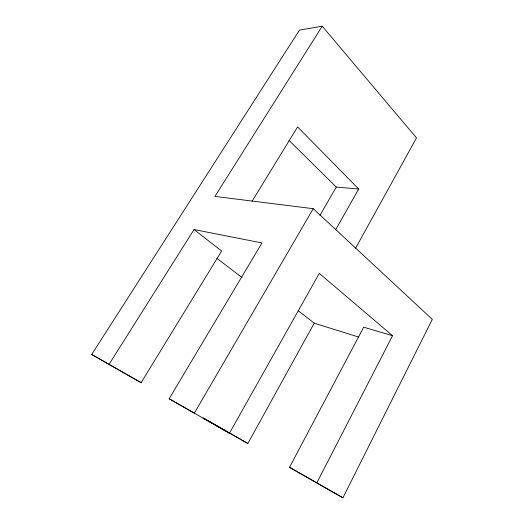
<?xml version="1.0" encoding="UTF-8"?>
<svg xmlns="http://www.w3.org/2000/svg" width="524" height="524" viewBox="0 0 524 524"><rect width="100%" height="100%" fill="white"/><g stroke="black" fill="none" stroke-linecap="round" stroke-linejoin="round"><path stroke-width="0.79" d="M322.227 26.2L299.473 30.117L91.687 354.466L109.031 364.39L194.044 229.538L261.961 242.959L169.147 398.764L229.473 433.184L319.28 273.364L392.555 335.701L316.784 482.912L342.925 497.8L432.313 319.371L313.234 208.69L214.919 196.421L322.227 26.2L416.495 137.891L355.619 248.199M342.925 497.8L289.517 467.329L363.689 327.192L392.555 335.701M223.512 429.615L247.852 443.481L314.236 323.177L358.593 337.024M335.786 229.512L358.698 189.007L297.599 126.893L252.096 201.262M319.948 215.39L336.27 187.075L358.698 189.007M313.234 208.69L194.332 413.174L169.147 398.764M109.031 364.39L141.113 382.671L221.645 251.042L194.044 229.538M91.687 354.466L141.113 382.671M289.517 467.329L315.441 482.1M222.818 429.215L203.135 417.969L247.852 443.481M203.508 418.342L229.473 433.184M216.871 258.293L242.095 277.622M298.195 310.68L314.236 323.177M288.875 140.242L336.27 187.075"/></g></svg>
